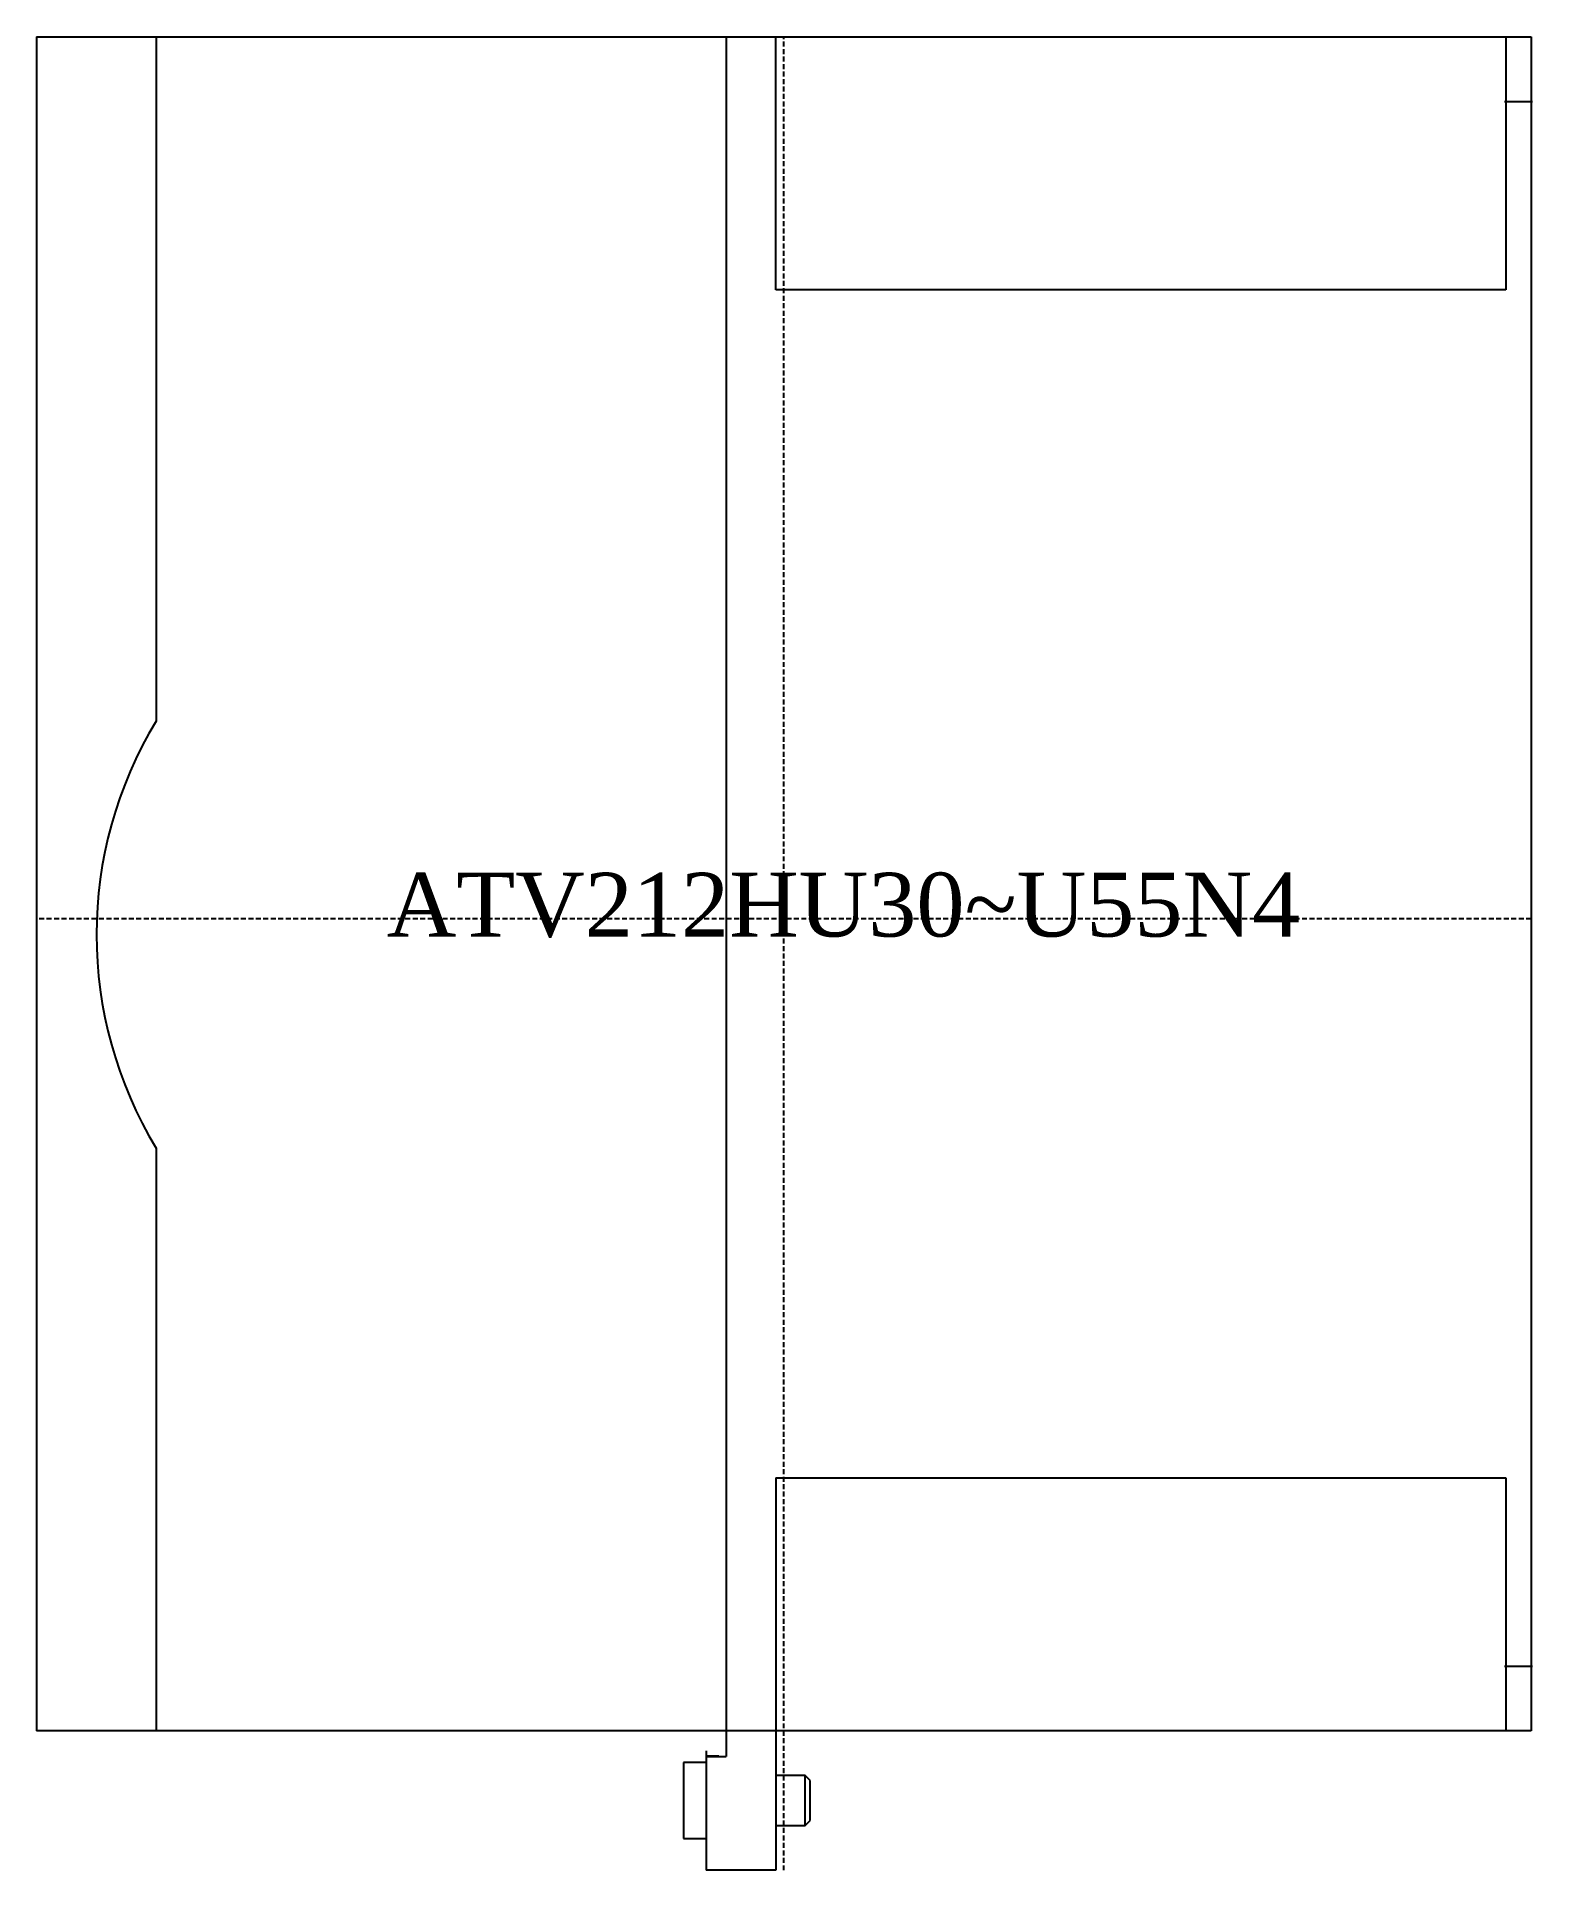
# Model space of a CAD drawing. Extents: x 0 to 150, y 0 to 184.
import ezdxf

# ---------------------------------------------------------------- set-up
doc = ezdxf.new("R2010")
doc.units = 0
doc.linetypes.add('DASHED', pattern=[0.75, 0.5, -0.25])
doc.layers.add('--8N-THT. FIXING HOLE', color=4, linetype='CONTINUOUS')
doc.layers.add('-15N-THT. THIẾT BỊ ĐÓNG MỞ', color=40, linetype='CONTINUOUS')
doc.styles.add('- 04.0', font='times.ttf', dxfattribs={"height": 4})

# ---------------------------------------------------------------- blocks, each defined once
blk = doc.blocks.new('06 - N - SC VSD CHIẾU HÔNG ATV212HU30~U55N4')
at = {"layer": '--8N-THT. FIXING HOLE'}
for p, q in [((-2.66, 82.01), (0.12, 82.01)), ((-2.66, -74.99), (0.12, -74.99))]:
    blk.add_line(p, q, dxfattribs=at)
at = {"layer": '-15N-THT. THIẾT BỊ ĐÓNG MỞ'}
for p, q in [((-150, 88.51), (0, 88.51)), ((-150, 88.51), (-150, -81.49)), ((-138, 88.51), (-138, 19.84)), ((-80.8, 88.51), (-80.8, -84.06)), ((-75.8, 63.11), (-75.8, 88.51)), ((-2.54, 88.51), (-2.54, 63.11)), ((0, 88.51), (0, -81.49)), ((-2.54, 63.11), (-75.8, 63.11)), ((-138, -23.02), (-138, -81.49)), ((-75.8, -56.09), (-2.54, -56.09)), ((-75.8, -56.09), (-75.8, -95.49)), ((-2.54, -56.09), (-2.54, -81.49)), ((0, -81.49), (-150, -81.49)), ((-82.8, -83.49), (-82.8, -95.49)), ((-81.53, -84.05), (-82.8, -84.05)), ((-82.8, -84.06), (-80.8, -84.06)), ((-81.53, -84.05), (-81.53, -84.05)), ((-85.09, -84.68), (-85.09, -92.3)), ((-82.8, -84.68), (-85.09, -84.68)), ((-72.86, -85.99), (-75.8, -85.99)), ((-72.86, -90.99), (-72.86, -85.99)), ((-72.37, -86.48), (-72.86, -85.99)), ((-72.37, -90.5), (-72.37, -86.48)), ((-75.8, -90.99), (-72.86, -90.99)), ((-72.86, -90.99), (-72.37, -90.5)), ((-85.09, -92.3), (-82.8, -92.3)), ((-75.8, -95.49), (-82.8, -95.49))]:
    blk.add_line(p, q, dxfattribs=at)
at = {"layer": '-15N-THT. THIẾT BỊ ĐÓNG MỞ', "color": 6, "linetype": 'DASHED'}
for p, q in [((-75, -95.49), (-75, 88.51)), ((0, 0), (-150, 0))]:
    blk.add_line(p, q, dxfattribs=at)
at = {"layer": '-15N-THT. THIẾT BỊ ĐÓNG MỞ'}
blk.add_arc((-102.73, -1.59), 41.27, 148.7193, 211.2807, dxfattribs=at)
at = {"layer": '-15N-THT. THIẾT BỊ ĐÓNG MỞ', "color": 3, "insert": (-69.02, 1.34), "char_height": 6.4, "width": 37.9891, "attachment_point": 5, "style": '- 04.0'}
blk.add_mtext('ATV212HU30~U55N4', dxfattribs=at)

msp = doc.modelspace()

# ---------------------------------------------------------------- block references
msp.add_blockref('06 - N - SC VSD CHIẾU HÔNG ATV212HU30~U55N4', (150, 95.49))

doc.saveas('drawing.dxf')
